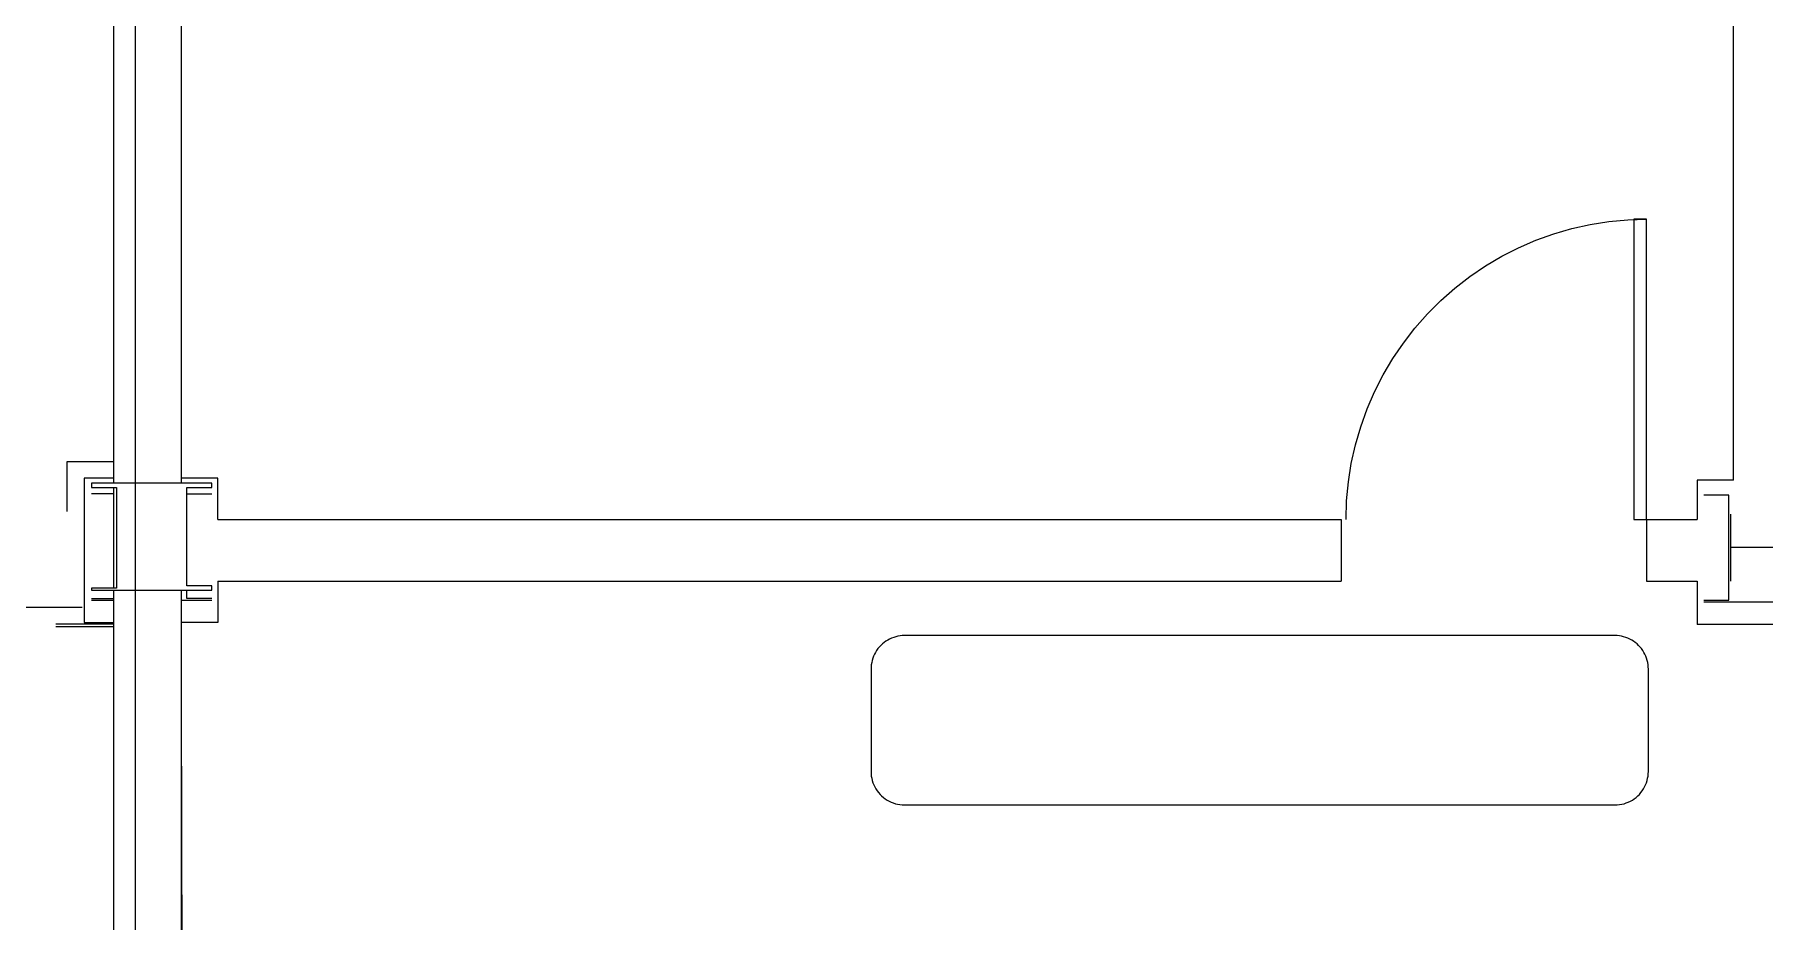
# Model space of a CAD drawing. Header units: centimetres. Extents: x -16.81 to -14.54, y 1.61 to 2.77.
# Drawn here: x -15.1142 to -14.932, y 2.3639 to 2.4574 of the extents above; entities that cross this region are included whole.
import ezdxf

# ---------------------------------------------------------------- set-up
doc = ezdxf.new("R2010")
doc.units = ezdxf.units.CM
doc.header["$MEASUREMENT"] = 0
doc.layers.get('0').update_dxf_attribs({"lineweight": 0})
doc.layers.add('EXP COTA', color=7, linetype='Continuous', lineweight=0)

msp = doc.modelspace()

# ---------------------------------------------------------------- linework, layer by layer
at = {"color": 18, "lineweight": 0, "true_color": 0x000000}
for p, q in [((-15.10585, 2.41009), (-15.10585, 2.62491)), ((-15.0987, 2.41009), (-15.0987, 2.62491)), ((-15.10355, 2.41009), (-15.10355, 2.62134)), ((-14.93521, 2.41043), (-14.93521, 2.476)), ((-14.95415, 2.43638), (-14.95224, 2.43693)), ((-14.95224, 2.43693), (-14.9503, 2.43736)), ((-14.9503, 2.43736), (-14.94834, 2.43768)), ((-14.94834, 2.43768), (-14.94635, 2.43786)), ((-14.94635, 2.43786), (-14.94437, 2.43793)), ((-14.94437, 2.43793), (-14.9457, 2.43793)), ((-14.9457, 2.43793), (-14.9457, 2.40626)), ((-14.94437, 2.40626), (-14.94437, 2.43793)), ((-14.95962, 2.43401), (-14.95785, 2.43491)), ((-14.95785, 2.43491), (-14.95602, 2.4357)), ((-14.95602, 2.4357), (-14.95415, 2.43638)), ((-14.96298, 2.43188), (-14.96133, 2.433)), ((-14.96133, 2.433), (-14.95962, 2.43401)), ((-14.96455, 2.43066), (-14.96298, 2.43188)), ((-14.96745, 2.42794), (-14.96604, 2.42934)), ((-14.96604, 2.42934), (-14.96455, 2.43066)), ((-14.96877, 2.42644), (-14.96745, 2.42794)), ((-14.96999, 2.42487), (-14.96877, 2.42644)), ((-14.9711, 2.42323), (-14.96999, 2.42487)), ((-14.97212, 2.42151), (-14.9711, 2.42323)), ((-14.97302, 2.41974), (-14.97212, 2.42151)), ((-14.97381, 2.41792), (-14.97302, 2.41974)), ((-14.97448, 2.41604), (-14.97381, 2.41792)), ((-14.97504, 2.41413), (-14.97448, 2.41604)), ((-14.97547, 2.41219), (-14.97504, 2.41413)), ((-15.11074, 2.40711), (-15.11074, 2.41239)), ((-15.11074, 2.41239), (-15.10585, 2.41239)), ((-14.97578, 2.41023), (-14.97547, 2.41219)), ((-15.10898, 2.41063), (-15.10898, 2.39541)), ((-15.10585, 2.41063), (-15.10898, 2.41063)), ((-15.10585, 2.41009), (-15.10819, 2.41009)), ((-15.10819, 2.41009), (-15.10819, 2.40965)), ((-15.10819, 2.40965), (-15.10585, 2.40965)), ((-15.10355, 2.41009), (-15.10585, 2.41009)), ((-15.10585, 2.39904), (-15.10585, 2.40965)), ((-15.10585, 2.40965), (-15.10555, 2.40965)), ((-15.10555, 2.40965), (-15.10555, 2.39904)), ((-15.0987, 2.41009), (-15.10355, 2.41009)), ((-15.10355, 2.39883), (-15.10355, 2.41009)), ((-15.09489, 2.41063), (-15.0987, 2.41063)), ((-15.09553, 2.41009), (-15.0987, 2.41009)), ((-15.09816, 2.40965), (-15.09553, 2.40965)), ((-15.09816, 2.39928), (-15.09816, 2.40965)), ((-15.09553, 2.40965), (-15.09553, 2.41009)), ((-15.09489, 2.40626), (-15.09489, 2.41063)), ((-14.97597, 2.40825), (-14.97578, 2.41023)), ((-14.93902, 2.41043), (-14.93902, 2.40626)), ((-14.93521, 2.41043), (-14.93902, 2.41043)), ((-15.10585, 2.40899), (-15.10819, 2.40899)), ((-15.09816, 2.39928), (-15.09816, 2.40899)), ((-15.09816, 2.40899), (-15.09553, 2.40899)), ((-14.97603, 2.40626), (-14.97597, 2.40825)), ((-14.9357, 2.40883), (-14.93834, 2.40883)), ((-14.9357, 2.39778), (-14.9357, 2.40883)), ((-15.09489, 2.40626), (-15.09313, 2.40626)), ((-15.09313, 2.40626), (-14.97653, 2.40626)), ((-14.97653, 2.40626), (-14.97653, 2.39978)), ((-14.9457, 2.40626), (-14.94437, 2.40626)), ((-14.94437, 2.40626), (-14.94437, 2.39978)), ((-14.94437, 2.40626), (-14.93902, 2.40626)), ((-14.93549, 2.39979), (-14.93549, 2.40683)), ((-14.92853, 2.40331), (-14.93549, 2.40331)), ((-15.10819, 2.39904), (-15.10819, 2.39883)), ((-15.10585, 2.39904), (-15.10819, 2.39904)), ((-15.10819, 2.39883), (-15.10585, 2.39883)), ((-15.10555, 2.39904), (-15.10585, 2.39904)), ((-15.10585, 2.39525), (-15.10585, 2.39883)), ((-15.10585, 2.39883), (-15.10355, 2.39883)), ((-15.10355, 2.39883), (-15.0987, 2.39883)), ((-15.10355, 1.96002), (-15.10355, 2.39883)), ((-15.0987, 2.39883), (-15.09553, 2.39883)), ((-15.0987, 1.96002), (-15.0987, 2.39883)), ((-15.09553, 2.39928), (-15.09816, 2.39928)), ((-15.09816, 2.39794), (-15.09816, 2.39883)), ((-15.09553, 2.39883), (-15.09553, 2.39928)), ((-15.09489, 2.39978), (-15.09313, 2.39978)), ((-15.09489, 2.39978), (-15.09489, 2.39541)), ((-15.09313, 2.39978), (-14.97653, 2.39978)), ((-14.94437, 2.39978), (-14.93902, 2.39978)), ((-14.93902, 2.39978), (-14.93902, 2.39522)), ((-15.10819, 2.39794), (-15.10585, 2.39794)), ((-15.10585, 2.39773), (-15.10819, 2.39773)), ((-15.09553, 2.39773), (-15.0987, 2.39773)), ((-15.09553, 2.39794), (-15.09816, 2.39794)), ((-14.93834, 2.39778), (-14.9357, 2.39778)), ((-14.92568, 2.39757), (-14.93834, 2.39757)), ((-15.10585, 2.39525), (-15.11194, 2.39525)), ((-15.11194, 2.39502), (-15.10585, 2.39502)), ((-15.10898, 2.39541), (-15.10585, 2.39541)), ((-15.10585, 2.39502), (-15.10585, 2.39525)), ((-15.10585, 2.3919), (-15.10585, 2.39502)), ((-15.09489, 2.39541), (-15.0987, 2.39541)), ((-14.92442, 2.39522), (-14.93902, 2.39522)), ((-15.0252, 2.39284), (-15.02534, 2.39267)), ((-15.02504, 2.39301), (-15.0252, 2.39284)), ((-15.02487, 2.39317), (-15.02504, 2.39301)), ((-15.02469, 2.39332), (-15.02487, 2.39317)), ((-15.02451, 2.39345), (-15.02469, 2.39332)), ((-15.02431, 2.39357), (-15.02451, 2.39345)), ((-15.02411, 2.39368), (-15.02431, 2.39357)), ((-15.0239, 2.39377), (-15.02411, 2.39368)), ((-15.02368, 2.39386), (-15.0239, 2.39377)), ((-15.02346, 2.39392), (-15.02368, 2.39386)), ((-15.02324, 2.39398), (-15.02346, 2.39392)), ((-15.02301, 2.39401), (-15.02324, 2.39398)), ((-15.02278, 2.39404), (-15.02301, 2.39401)), ((-15.02255, 2.39404), (-15.02278, 2.39404)), ((-14.94769, 2.39404), (-15.02255, 2.39404)), ((-14.94746, 2.39404), (-14.94769, 2.39404)), ((-14.94723, 2.39401), (-14.94746, 2.39404)), ((-14.94701, 2.39398), (-14.94723, 2.39401)), ((-14.94678, 2.39392), (-14.94701, 2.39398)), ((-14.94656, 2.39386), (-14.94678, 2.39392)), ((-14.94635, 2.39377), (-14.94656, 2.39386)), ((-14.94614, 2.39368), (-14.94635, 2.39377)), ((-14.94593, 2.39357), (-14.94614, 2.39368)), ((-14.94574, 2.39345), (-14.94593, 2.39357)), ((-14.94555, 2.39332), (-14.94574, 2.39345)), ((-14.94537, 2.39317), (-14.94555, 2.39332)), ((-14.9452, 2.39301), (-14.94537, 2.39317)), ((-14.94505, 2.39284), (-14.9452, 2.39301)), ((-14.9449, 2.39267), (-14.94505, 2.39284)), ((-15.10585, 2.39167), (-15.10585, 2.3919)), ((-15.10585, 1.96366), (-15.10585, 2.39167)), ((-15.02604, 2.39098), (-15.02606, 2.39075)), ((-15.026, 2.39121), (-15.02604, 2.39098)), ((-15.02595, 2.39143), (-15.026, 2.39121)), ((-15.02588, 2.39166), (-15.02595, 2.39143)), ((-15.0258, 2.39187), (-15.02588, 2.39166)), ((-15.02571, 2.39208), (-15.0258, 2.39187)), ((-15.0256, 2.39228), (-15.02571, 2.39208)), ((-15.02548, 2.39248), (-15.0256, 2.39228)), ((-15.02534, 2.39267), (-15.02548, 2.39248)), ((-14.94477, 2.39248), (-14.9449, 2.39267)), ((-14.94465, 2.39228), (-14.94477, 2.39248)), ((-14.94454, 2.39208), (-14.94465, 2.39228)), ((-14.94444, 2.39187), (-14.94454, 2.39208)), ((-14.94436, 2.39166), (-14.94444, 2.39187)), ((-14.94429, 2.39143), (-14.94436, 2.39166)), ((-14.94424, 2.39121), (-14.94429, 2.39143)), ((-14.9442, 2.39098), (-14.94424, 2.39121)), ((-14.94418, 2.39075), (-14.9442, 2.39098)), ((-15.02606, 2.39075), (-15.02607, 2.39052)), ((-15.02607, 2.39052), (-15.02607, 2.37972)), ((-14.94417, 2.39052), (-14.94418, 2.39075)), ((-14.94417, 2.37972), (-14.94417, 2.39052)), ((-15.0986, 2.3499), (-15.0987, 2.3871)), ((-15.02607, 2.37972), (-15.02606, 2.37948)), ((-15.02606, 2.37948), (-15.02604, 2.37924)), ((-15.02604, 2.37924), (-15.026, 2.37901)), ((-15.026, 2.37901), (-15.02594, 2.37877)), ((-15.02594, 2.37877), (-15.02587, 2.37854)), ((-15.02587, 2.37854), (-15.02578, 2.37832)), ((-15.02578, 2.37832), (-15.02568, 2.3781)), ((-14.94457, 2.3781), (-14.94447, 2.37832)), ((-14.94447, 2.37832), (-14.94438, 2.37854)), ((-14.94438, 2.37854), (-14.9443, 2.37877)), ((-14.9443, 2.37877), (-14.94425, 2.37901)), ((-14.94425, 2.37901), (-14.94421, 2.37924)), ((-14.94421, 2.37924), (-14.94418, 2.37948)), ((-14.94418, 2.37948), (-14.94417, 2.37972)), ((-15.02568, 2.3781), (-15.02556, 2.37789)), ((-15.02556, 2.37789), (-15.02543, 2.37769)), ((-15.02543, 2.37769), (-15.02528, 2.3775)), ((-15.02528, 2.3775), (-15.02512, 2.37732)), ((-15.02512, 2.37732), (-15.02495, 2.37715)), ((-15.02495, 2.37715), (-15.02477, 2.37699)), ((-15.02477, 2.37699), (-15.02458, 2.37685)), ((-15.02458, 2.37685), (-15.02438, 2.37672)), ((-15.02438, 2.37672), (-15.02417, 2.3766)), ((-15.02417, 2.3766), (-15.02395, 2.3765)), ((-15.02395, 2.3765), (-15.02373, 2.37641)), ((-15.02373, 2.37641), (-15.0235, 2.37633)), ((-15.0235, 2.37633), (-15.02327, 2.37628)), ((-14.94698, 2.37628), (-14.94674, 2.37633)), ((-14.94674, 2.37633), (-14.94651, 2.37641)), ((-14.94651, 2.37641), (-14.94629, 2.3765)), ((-14.94629, 2.3765), (-14.94607, 2.3766)), ((-14.94607, 2.3766), (-14.94586, 2.37672)), ((-14.94586, 2.37672), (-14.94566, 2.37685)), ((-14.94566, 2.37685), (-14.94547, 2.37699)), ((-14.94547, 2.37699), (-14.94529, 2.37715)), ((-14.94529, 2.37715), (-14.94512, 2.37732)), ((-14.94512, 2.37732), (-14.94496, 2.3775)), ((-14.94496, 2.3775), (-14.94482, 2.37769)), ((-14.94482, 2.37769), (-14.94469, 2.37789)), ((-14.94469, 2.37789), (-14.94457, 2.3781)), ((-15.02327, 2.37628), (-15.02303, 2.37624)), ((-15.02303, 2.37624), (-15.02279, 2.37621)), ((-15.02279, 2.37621), (-15.02255, 2.3762)), ((-15.02255, 2.3762), (-14.94769, 2.3762)), ((-14.94769, 2.3762), (-14.94745, 2.37621)), ((-14.94745, 2.37621), (-14.94721, 2.37624)), ((-14.94721, 2.37624), (-14.94698, 2.37628))]:
    msp.add_line(p, q, dxfattribs=at)
at = {"layer": 'EXP COTA', "color": 3, "lineweight": 0, "true_color": 0x00ff00}
msp.add_lwpolyline([(-16.4738, 2.69594), (-16.4738, 2.62443), (-15.15136, 2.62443), (-15.15136, 2.39705), (-15.10919, 2.39705)], dxfattribs=at)

doc.saveas('drawing.dxf')
